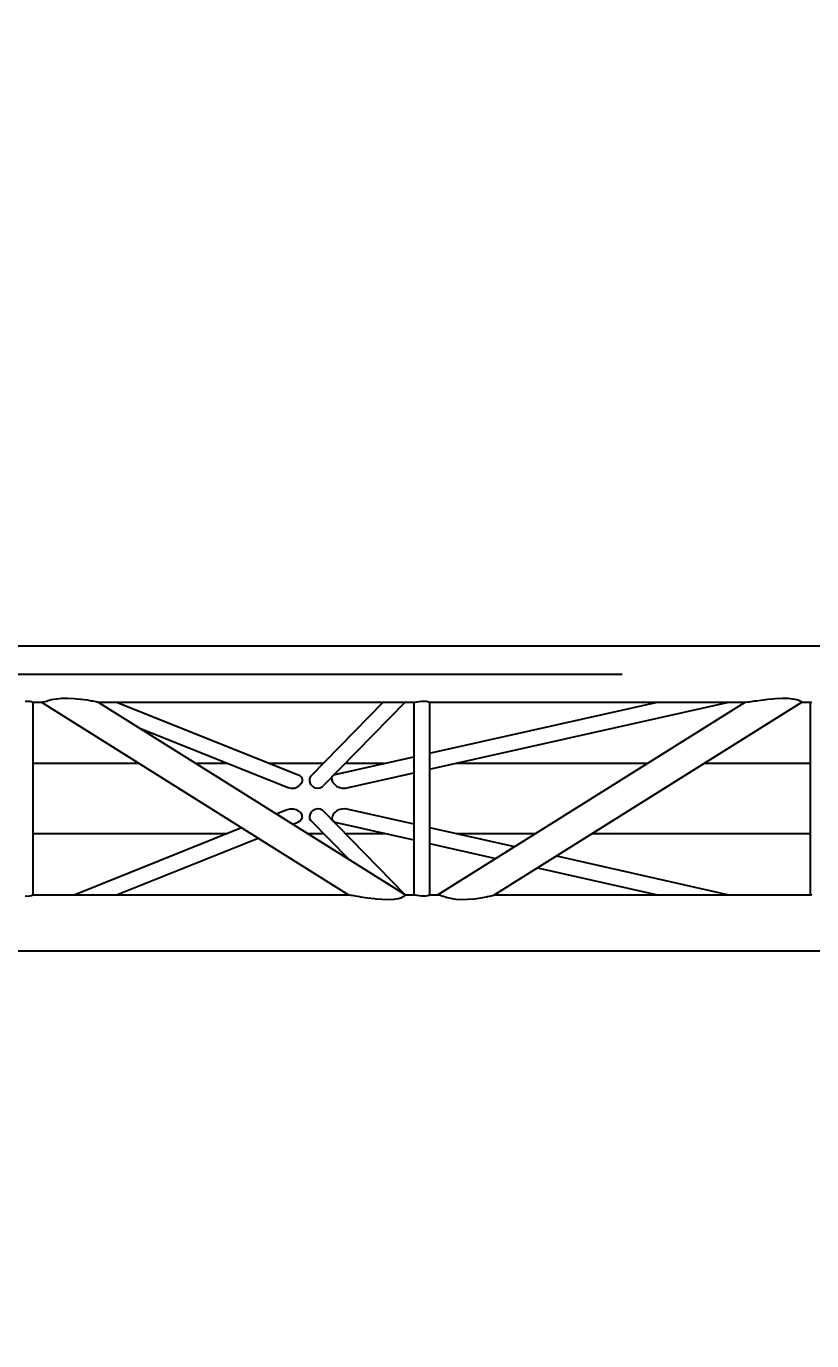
# Model space of a CAD drawing. Header units: millimetres. Extents: x 150209.93 to 150215.05, y 136675.65 to 136679.93.
# Drawn here: x 150214.1946 to 150214.3082, y 136677.3883 to 136677.5786 of the extents above; entities that cross this region are included whole.
import ezdxf

# ---------------------------------------------------------------- set-up
doc = ezdxf.new("R2010")
doc.units = ezdxf.units.MM
doc.header["$LTSCALE"] = 0.25
doc.linetypes.add('CENTER', pattern=[50.8, 31.75, -6.35, 6.35, -6.35])
doc.linetypes.add('XKITLINE00', pattern=[0])
doc.styles.add('ROMANS', font='romans.shx')
doc.dimstyles.new('MD300', dxfattribs={"dimtxt": 2.5, "dimasz": 2.5, "dimexe": 1, "dimexo": 1, "dimgap": 0.5, "dimtad": 1, "dimdec": 1, "dimlfac": 50, "dimrnd": 0.5, "dimdsep": 46, "dimtxsty": 'ROMANS', "dimcen": 1, "dimclrd": 146, "dimclre": 146, "dimclrt": 30, "dimadec": 1, "dimazin": 2, "dimtfac": 1, "dimtdec": 1, "dimtmove": 0, "dimatfit": 1, "dimfxl": 1, "dimtolj": 1, "dimtzin": 0, "dimlwd": -1, "dimlwe": -1, "dimarcsym": 0})

# ---------------------------------------------------------------- blocks, each defined once
blk = doc.blocks.new('çatıı')
at = {"color": 8, "linetype": 'XKITLINE00'}
for p, q in [((26261.34, 9290.57), (27695.34, 9290.57)), ((26329.46, 9250.57), (26331.22, 9250.6)), ((26331.22, 9250.6), (26332.81, 9250.5)), ((26332.81, 9250.5), (26334.07, 9250.28)), ((26334.07, 9250.28), (26334.54, 9250.09)), ((26334.54, 9250.09), (26334.88, 9250.06)), ((26334.88, 9250.06), (26335.16, 9249.96)), ((26335.12, 9249.97), (26341.93, 9249.97)), ((26335.16, 9249.96), (26335.16, 9110.51)), ((26341.28, 9249.97), (26563.38, 9110.57)), ((26341.34, 9249.97), (26341.54, 9249.88)), ((26341.52, 9249.91), (26342.45, 9250.06)), ((26341.52, 9249.91), (26341.54, 9249.88)), ((26342.45, 9250.06), (26342.99, 9250.09)), ((26342.99, 9250.09), (26343.89, 9250.49)), ((26343.89, 9250.49), (26345.87, 9250.92)), ((26345.87, 9250.92), (26346.03, 9251.01)), ((26346.03, 9251.01), (26348.57, 9251.74)), ((26348.57, 9251.74), (26351.93, 9252.27)), ((26351.93, 9252.27), (26352.72, 9252.33)), ((26352.72, 9252.33), (26355.75, 9252.72)), ((26355.75, 9252.72), (26360.18, 9252.83)), ((26360.18, 9252.83), (26365.05, 9252.57)), ((26365.05, 9252.57), (26367.06, 9252.33)), ((26367.06, 9252.33), (26369.91, 9252.09)), ((26369.91, 9252.09), (26374.4, 9251.48)), ((26374.4, 9251.48), (26377.26, 9250.92)), ((26377.26, 9250.92), (26378.26, 9250.79)), ((26378.26, 9250.79), (26380.95, 9250.28)), ((26380.95, 9250.28), (26381.55, 9250.09)), ((26381.55, 9250.09), (26382.29, 9250)), ((26382.29, 9250), (26604.66, 9110.44)), ((26382.33, 9249.97), (26611.34, 9249.97)), ((26395.47, 9249.97), (26526.48, 9197.55)), ((26588.52, 9249.97), (26535.85, 9196.08)), ((26604.32, 9249.97), (26545.41, 9189.68)), ((26610.56, 9249.97), (26610.56, 9110.59)), ((26610.64, 9249.97), (26610.76, 9249.88)), ((26610.76, 9249.88), (26610.84, 9249.91)), ((26610.84, 9249.91), (26611.65, 9250.01)), ((26611.02, 9249.97), (26611.07, 9249.94)), ((26611.65, 9250.01), (26612.76, 9250.09)), ((26612.76, 9250.09), (26612.91, 9250.14)), ((26612.91, 9250.14), (26614.5, 9250.41)), ((26614.5, 9250.41), (26616.26, 9250.58)), ((26616.26, 9250.58), (26618.02, 9250.61)), ((26618.02, 9250.61), (26619.61, 9250.51)), ((26619.61, 9250.51), (26620.87, 9250.28)), ((26620.87, 9250.28), (26621.33, 9250.09)), ((26621.33, 9250.09), (26621.68, 9250.06)), ((26621.68, 9250.06), (26621.96, 9249.96)), ((26621.92, 9249.97), (26851, 9249.97)), ((26621.96, 9201.34), (26838.53, 9249.97)), ((26621.96, 9212.97), (26786.76, 9249.97)), ((26621.96, 9249.96), (26621.96, 9110.52)), ((26628.15, 9110.63), (26850.16, 9249.96)), ((26669.15, 9110.59), (26891.16, 9249.92)), ((26850.16, 9249.96), (26850.29, 9249.88)), ((26850.29, 9249.88), (26851.09, 9249.99)), ((26851.09, 9249.99), (26852.69, 9250.09)), ((26852.69, 9250.09), (26853.35, 9250.23)), ((26853.35, 9250.23), (26856.94, 9250.75)), ((26856.94, 9250.75), (26858.58, 9250.92)), ((26858.58, 9250.92), (26861.52, 9251.41)), ((26861.52, 9251.41), (26866.62, 9252.04)), ((26866.62, 9252.04), (26870.16, 9252.33)), ((26870.16, 9252.33), (26871.86, 9252.53)), ((26871.86, 9252.53), (26876.93, 9252.82)), ((26876.93, 9252.82), (26881.33, 9252.74)), ((26881.33, 9252.74), (26884.58, 9252.33)), ((26884.58, 9252.33), (26884.86, 9252.31)), ((26884.86, 9252.31), (26887.74, 9251.8)), ((26887.74, 9251.8), (26889.59, 9251.09)), ((26889.59, 9251.09), (26889.73, 9250.92)), ((26889.73, 9250.92), (26890.83, 9250.53)), ((26890.83, 9250.53), (26891.07, 9250.09)), ((26891.07, 9250.09), (26891.25, 9250.07)), ((26891.25, 9250.07), (26891.16, 9249.92)), ((26891.19, 9249.97), (26898.13, 9249.97)), ((26897.35, 9249.97), (26897.35, 9110.59)), ((26897.43, 9249.97), (26897.56, 9249.88)), ((26897.56, 9249.88), (26897.63, 9249.91)), ((26897.63, 9249.91), (26898.44, 9250.02)), ((26897.82, 9249.97), (26897.87, 9249.94)), ((26412.97, 9230.75), (26519.73, 9188.03)), ((26554.59, 9197.84), (26610.56, 9210.41)), ((26335.16, 9205.67), (26411.86, 9205.67)), ((26452.92, 9205.67), (26475.63, 9205.67)), ((26506.18, 9205.67), (26545.23, 9205.67)), ((26560.97, 9205.67), (26589.47, 9205.67)), ((26561.22, 9187.71), (26610.56, 9198.78)), ((26641.24, 9205.67), (26779.6, 9205.67)), ((26820.66, 9205.67), (26897.35, 9205.67)), ((26526.2, 9188.42), (26527.9, 9189.53)), ((26526.48, 9197.55), (26528.11, 9196.78)), ((26528.19, 9189.9), (26527.9, 9189.53)), ((26528.11, 9196.78), (26528.16, 9196.72)), ((26528.16, 9196.72), (26529.31, 9195.59)), ((26529.16, 9190.94), (26528.19, 9189.9)), ((26529.82, 9192.54), (26529.16, 9190.94)), ((26529.31, 9195.59), (26529.87, 9194.14)), ((26529.87, 9194.14), (26529.81, 9193.47)), ((26529.81, 9193.47), (26529.82, 9192.54)), ((26535.16, 9193.47), (26535.13, 9193.16)), ((26535.13, 9193.16), (26535.51, 9191.53)), ((26535.23, 9194.71), (26535.16, 9193.47)), ((26535.85, 9196.08), (26535.23, 9194.71)), ((26535.51, 9191.53), (26536.41, 9190.04)), ((26536.41, 9190.04), (26536.57, 9189.9)), ((26536.57, 9189.9), (26537.68, 9188.8)), ((26537.68, 9188.8), (26539.26, 9187.96)), ((26542.69, 9187.82), (26544.22, 9188.53)), ((26544.22, 9188.53), (26545.41, 9189.68)), ((26545.48, 9189.82), (26545.41, 9189.68)), ((26551.58, 9196.06), (26551.16, 9195.15)), ((26551.16, 9195.15), (26551.32, 9193.65)), ((26551.32, 9193.65), (26551.42, 9193.48)), ((26551.42, 9193.48), (26551.93, 9192.02)), ((26551.93, 9192.02), (26553.16, 9190.47)), ((26552.68, 9197.2), (26552.87, 9197.35)), ((26552.87, 9197.35), (26554.59, 9197.84)), ((26553.16, 9190.47), (26553.94, 9189.9)), ((26553.94, 9189.9), (26554.81, 9189.14)), ((26554.81, 9189.14), (26556.78, 9188.16)), ((26519.73, 9188.03), (26521.91, 9187.63)), ((26521.91, 9187.63), (26524.14, 9187.77)), ((26524.14, 9187.77), (26526.2, 9188.42)), ((26539.26, 9187.96), (26540.98, 9187.62)), ((26540.98, 9187.62), (26542.69, 9187.82)), ((26556.78, 9188.16), (26558.99, 9187.67)), ((26558.99, 9187.67), (26561.22, 9187.71)), ((26511.16, 9169.12), (26518.97, 9172.24)), ((26518.97, 9172.24), (26521.11, 9172.78)), ((26521.11, 9172.78), (26523.36, 9172.8)), ((26523.36, 9172.8), (26525.5, 9172.28)), ((26525.5, 9172.28), (26527.32, 9171.29)), ((26527.32, 9171.29), (26528.02, 9170.57)), ((26528.02, 9170.57), (26528.71, 9169.95)), ((26528.71, 9169.95), (26529.56, 9168.4)), ((26536.48, 9170.44), (26535.58, 9168.95)), ((26536.48, 9170.44), (26536.63, 9170.58)), ((26536.63, 9170.58), (26537.75, 9171.69)), ((26537.75, 9171.69), (26539.33, 9172.52)), ((26539.33, 9172.52), (26541.06, 9172.85)), ((26541.06, 9172.85), (26542.77, 9172.66)), ((26542.77, 9172.66), (26544.29, 9171.95)), ((26544.29, 9171.95), (26545.48, 9170.79)), ((26545.48, 9170.79), (26545.54, 9170.66)), ((26545.48, 9170.79), (26604.13, 9110.77)), ((26553.03, 9169.63), (26551.95, 9168.05)), ((26553.03, 9169.63), (26554.17, 9170.58)), ((26554.62, 9171.03), (26554.17, 9170.58)), ((26554.62, 9171.03), (26556.51, 9172.11)), ((26556.51, 9172.11), (26558.69, 9172.73)), ((26558.69, 9172.73), (26560.95, 9172.84)), ((26560.95, 9172.84), (26563.07, 9172.41)), ((26563.07, 9172.41), (26610.56, 9161.75)), ((26523.11, 9161.62), (26526.84, 9163.11)), ((26526.84, 9163.11), (26527.93, 9163.76)), ((26527.93, 9163.76), (26528.36, 9164.01)), ((26529.4, 9165.28), (26528.36, 9164.01)), ((26529.76, 9166.77), (26529.4, 9165.28)), ((26529.56, 9168.4), (26529.71, 9167)), ((26529.71, 9167), (26529.76, 9166.77)), ((26535.58, 9168.95), (26535.19, 9167.33)), ((26535.19, 9167.33), (26535.22, 9167.01)), ((26535.22, 9167.01), (26535.29, 9165.78)), ((26535.29, 9165.78), (26535.91, 9164.42)), ((26535.91, 9164.42), (26563.27, 9136.41)), ((26551.7, 9167.01), (26551.44, 9166.44)), ((26551.44, 9166.44), (26551.46, 9164.98)), ((26551.46, 9164.98), (26552.15, 9163.9)), ((26551.95, 9168.05), (26551.7, 9167.01)), ((26552.34, 9163.7), (26553.48, 9162.98)), ((26553.48, 9162.98), (26610.56, 9150.16)), ((26335.16, 9154.87), (26475.56, 9154.87)), ((26364.85, 9110.57), (26486.09, 9159.09)), ((26395.54, 9110.57), (26498.04, 9151.59)), ((26533.86, 9154.87), (26545.23, 9154.87)), ((26560.97, 9154.87), (26589.56, 9154.87)), ((26621.96, 9159.19), (26683.51, 9145.37)), ((26641.15, 9154.87), (26698.66, 9154.87)), ((26739.71, 9154.87), (26897.35, 9154.87)), ((26621.96, 9147.6), (26669.91, 9136.83)), ((26713.74, 9138.58), (26838.44, 9110.57)), ((26700.15, 9130.04), (26786.85, 9110.57)), ((26329.46, 9109.66), (26331.22, 9109.62)), ((26331.22, 9109.62), (26332.81, 9109.75)), ((26332.81, 9109.75), (26334.07, 9110.02)), ((26334.07, 9110.02), (26334.54, 9110.25)), ((26334.54, 9110.25), (26334.88, 9110.32)), ((26334.88, 9110.32), (26335.16, 9110.51)), ((26335.16, 9110.57), (26563.67, 9110.57)), ((26563.35, 9110.67), (26563.41, 9110.57)), ((26563.35, 9110.67), (26563.47, 9110.61)), ((26563.47, 9110.61), (26565.08, 9110.33)), ((26565.08, 9110.33), (26565.79, 9110.25)), ((26565.79, 9110.25), (26568.1, 9109.77)), ((26568.1, 9109.77), (26571.6, 9109.24)), ((26571.6, 9109.24), (26572.1, 9109.13)), ((26572.1, 9109.13), (26577.1, 9108.31)), ((26577.1, 9108.31), (26582.27, 9107.71)), ((26582.27, 9107.71), (26583.23, 9107.64)), ((26583.23, 9107.64), (26587.57, 9107.22)), ((26587.57, 9107.22), (26592.37, 9107.1)), ((26592.37, 9107.1), (26596.39, 9107.38)), ((26596.39, 9107.38), (26597.58, 9107.64)), ((26597.58, 9107.64), (26599.63, 9107.92)), ((26599.63, 9107.92), (26602.05, 9108.61)), ((26602.05, 9108.61), (26602.99, 9109.24)), ((26602.99, 9109.24), (26603.56, 9109.39)), ((26603.56, 9109.39), (26604.42, 9110.03)), ((26604.35, 9110.25), (26604.66, 9110.44)), ((26604.35, 9110.25), (26604.42, 9110.03)), ((26604.44, 9110.57), (26610.99, 9110.57)), ((26610.56, 9110.59), (26610.76, 9110.67)), ((26610.76, 9110.67), (26610.84, 9110.61)), ((26610.84, 9110.61), (26611.65, 9110.41)), ((26611.65, 9110.41), (26612.76, 9110.26)), ((26612.76, 9110.26), (26612.91, 9110.21)), ((26612.91, 9110.21), (26614.5, 9109.87)), ((26614.5, 9109.87), (26616.26, 9109.67)), ((26616.26, 9109.67), (26618.02, 9109.63)), ((26618.02, 9109.63), (26619.61, 9109.75)), ((26619.61, 9109.75), (26620.87, 9110.03)), ((26620.87, 9110.03), (26621.33, 9110.26)), ((26621.33, 9110.26), (26621.68, 9110.33)), ((26621.68, 9110.33), (26621.96, 9110.52)), ((26621.96, 9110.57), (26628.62, 9110.57)), ((26628.15, 9110.63), (26628.12, 9110.57)), ((26628.15, 9110.63), (26628.47, 9110.67)), ((26628.47, 9110.67), (26628.79, 9110.47)), ((26628.79, 9110.47), (26629.89, 9110.26)), ((26629.89, 9110.26), (26630.07, 9110.09)), ((26630.07, 9110.09), (26631.83, 9109.46)), ((26631.83, 9109.46), (26632.84, 9109.25)), ((26632.84, 9109.25), (26634.12, 9108.69)), ((26634.12, 9108.69), (26637.09, 9107.99)), ((26637.09, 9107.99), (26639.64, 9107.66)), ((26639.64, 9107.66), (26640.7, 9107.45)), ((26640.7, 9107.45), (26644.81, 9107.14)), ((26644.81, 9107.14), (26649.48, 9107.22)), ((26649.48, 9107.22), (26654.05, 9107.66)), ((26654.05, 9107.66), (26654.44, 9107.69)), ((26654.44, 9107.69), (26659.05, 9108.27)), ((26659.05, 9108.27), (26663.3, 9109.07)), ((26663.3, 9109.07), (26664, 9109.25)), ((26664, 9109.25), (26666.48, 9109.73)), ((26666.48, 9109.73), (26668.27, 9110.26)), ((26668.27, 9110.26), (26668.58, 9110.31)), ((26668.58, 9110.31), (26669.15, 9110.59)), ((26669.13, 9110.57), (26897.79, 9110.57)), ((26897.35, 9110.59), (26897.56, 9110.67)), ((26897.56, 9110.67), (26897.63, 9110.61)), ((26897.63, 9110.61), (26898.44, 9110.42)), ((26261.35, 9069.97), (27695.34, 9069.97))]:
    blk.add_line(p, q, dxfattribs=at)
at = {"color": 8, "linetype": 'CENTER'}
blk.add_line((26261.34, 9270.27), (27695.34, 9270.27), dxfattribs=at)
blk = doc.blocks.new('*D8')
at = {"color": 146, "transparency": 16777216}
for p, q in [((150214.91743, 136678.24692), (150215.05387, 136678.24692)), ((150214.05387, 136678.21692), (150214.05387, 136677.37684)), ((150214.91743, 136677.34684), (150215.05387, 136677.34684))]:
    blk.add_line(p, q, dxfattribs=at)
for points in [[(150214.04887, 136678.21692), (150214.05887, 136678.21692), (150214.05387, 136678.24692)], [(150214.04887, 136677.37684), (150214.05887, 136677.37684), (150214.05387, 136677.34684)]]:
    blk.add_solid(points, dxfattribs=at)
at = {"layer": 'DEFPOINTS', "color": 0, "transparency": 16777216}
for p in [(150213.91743, 136678.24692), (150213.91743, 136677.34684), (150214.05387, 136677.34684)]:
    blk.add_point(p, dxfattribs=at)
at = {"color": 30, "transparency": 16777216, "insert": (150214.02887, 136677.79688), "char_height": 0.03, "attachment_point": 5, "rotation": 90, "style": 'ROMANS'}
blk.add_mtext('\\A1;45', dxfattribs=at)

msp = doc.modelspace()

# ---------------------------------------------------------------- block references
at = {"xscale": 0.0002000170049888334, "yscale": 0.0002000170049888334, "zscale": 0.0002000170049888334}
msp.add_blockref('çatıı', (150208.92807, 136675.63059), dxfattribs=at)

# ---------------------------------------------------------------- dimensions: what is measured, and where the dimension line sits
dim = msp.add_aligned_dim(p1=(150213.91743, 136678.24692), p2=(150213.91743, 136677.34684), distance=0.13644, dimstyle='MD300', override={"dimtxt": 0.03, "dimasz": 0.03, "dimgap": 0.01})
dim.commit()
dim.dimension.update_dxf_attribs({"geometry": '*D8', "text_midpoint": (150214.02887, 136677.79688)})

doc.saveas('drawing.dxf')
